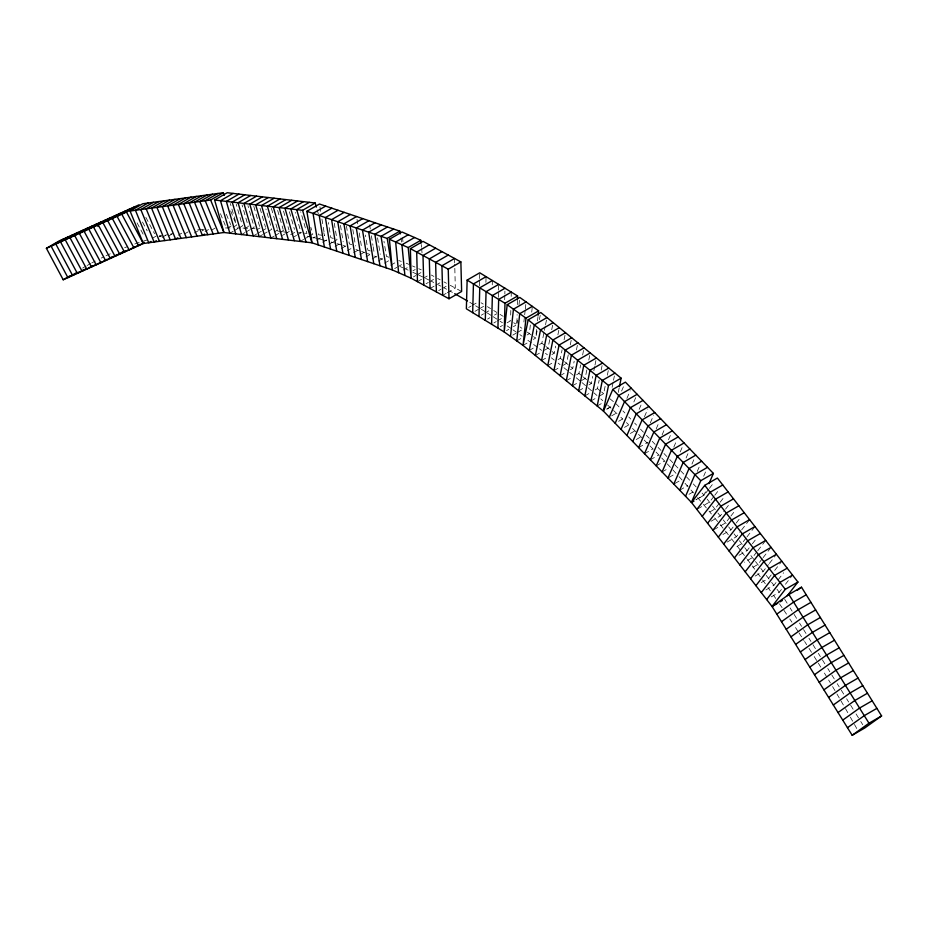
<?xml version="1.0" encoding="UTF-8"?>
<svg xmlns="http://www.w3.org/2000/svg" width="928" height="928" viewBox="0 0 928 928"><rect width="100%" height="100%" fill="white"/><g stroke="black" fill="none" stroke-linecap="round" stroke-linejoin="round"><path stroke-width="0.7" stroke-dasharray="4.64 3.48" d="M479.405 285.72L479.567 279.978M479.602 278.539L479.753 272.797M485.912 282.402L486.063 276.66M492.258 284.826L492.374 280.523M498.336 297.308L498.487 291.566M498.533 290.128L498.684 284.386M504.681 299.732L504.797 295.429M504.844 293.99L504.913 291.125M510.69 315.079L510.841 309.337M511.189 296.415L511.305 292.111M516.884 323.246L517.116 314.638M517.383 304.593L517.499 300.278M517 323.246L517.314 320.38M519.03 304.604L519.494 300.301M523.891 321.981L524.517 316.251M524.68 314.812L525.144 310.509M525.294 309.082L526.072 301.902M530.317 325.02L529.389 333.628L527.092 334.95M531.721 312.121L532.347 306.379M536.593 329.498L535.653 338.105L533.356 339.428M537.521 320.891L537.996 316.587M537.08 330.994L535.653 338.105L533.565 336.609M539.365 319.626L540.224 315.358M539.539 344.474L541.836 343.151L544.121 331.783M544.4 330.356L545.258 326.099M545.548 324.672L546.685 318.988M549.724 339.671L548.019 348.197L543.425 350.854M551.719 329.73L553.146 322.619M551.905 354.577L554.202 353.255L555.628 346.144M557.902 334.776L559.329 327.665M558.088 359.623L560.373 358.301L562.09 349.775M564.085 339.822L565.222 334.138M568.272 354.821L566.556 363.358L561.974 366.003M570.268 344.88L571.694 337.769M570.442 369.727L572.738 368.404L574.165 361.294M576.45 349.926L577.877 342.815M576.624 374.784L578.921 373.45L580.626 364.924M582.633 354.972L583.77 349.288M586.809 369.982L585.104 378.508L580.51 381.153M588.804 360.029L590.231 352.918M588.99 384.876L591.287 383.554L592.702 376.443M593.85 370.759L594.709 366.502M594.987 365.075L596.414 357.976M595.161 389.934L597.458 388.6L599.175 380.074M601.17 370.133L602.597 363.022M599.047 396.302L603.641 393.658L605.358 385.132M607.353 375.179L608.78 368.068M612.109 387.336L613.246 381.652M613.536 380.225L614.382 375.968M618.292 392.382L619.138 388.124M621.574 391.071L624.324 384.691M626.899 398.425L630.193 390.769M633.859 401.963L636.051 396.859M639.172 409.318L641.376 404.214M644.484 416.684L647.79 409.028M650.354 422.762L653.648 415.118M656.212 428.852L658.961 422.472M662.082 434.93L664.274 429.838M668.496 439.744L671.246 433.364M673.809 447.099L676.558 440.73M680.224 451.913L682.416 446.809M686.082 457.991L688.286 452.899M691.952 464.081L694.701 457.701M697.264 471.436L700.014 465.067M703.679 476.25L705.872 471.146M696 499.728L704.039 495.088L705.686 491.26M708.54 489.462L704.108 495.169L696.07 499.809M709.421 488.325L713.852 482.606M713.91 496.399L709.479 502.106L697.995 508.73M714.792 495.25L719.212 489.543M719.27 503.324L714.85 509.043L707.96 513.01M720.163 502.187L724.582 496.48M711.034 521.269L720.221 515.968L724.64 510.261M725.534 509.124L729.953 503.405M730.011 517.198L725.58 522.905L714.108 529.528M730.893 516.049L735.324 510.342M722.924 534.482L730.951 529.842L735.382 524.134M736.264 522.986L740.695 517.279M727.146 542.08L736.322 536.778L740.753 531.06M741.634 529.923L748.722 520.782M746.124 537.996L741.692 543.704L734.802 547.682M747.005 536.848L754.081 527.719M739.024 555.28L747.063 550.64L751.483 544.933M752.376 543.785L756.796 538.078M756.854 551.858L752.434 557.577L744.395 562.206M757.747 550.722L764.823 541.581M762.224 558.795L757.805 564.502L750.914 568.481M763.106 557.658L770.194 548.518M755.137 576.079L763.164 571.439L768.477 564.584M769.37 563.447L775.564 555.454M771.191 574.942L768.535 578.376L760.508 583.016M774.729 570.384L780.935 562.38M765.867 589.941L773.906 585.301L783.65 572.738M771.238 596.878L779.276 592.238L781.933 588.816M785.471 584.246L791.665 576.253M82.65 268.053L86.026 266.092M152.47 238.229L155.916 236.234M159.059 236.814L161.344 235.48L158.665 235.851M162.133 237.406L165.567 235.41M168.641 236.002L172.086 234.018M178.234 235.202L181.679 233.206M184.753 233.798L188.198 231.814M194.346 232.998L198.928 230.341M202.002 230.933L204.299 229.61L201.62 229.982M205.076 231.524L208.522 229.541M211.596 230.132L215.041 228.149M227.708 227.928L231.142 225.945M233.067 227.198L236.582 225.214L230.353 203.557M229.831 233.183L233.264 231.2M234.413 230.538L237.858 228.543M239.006 227.882L242.452 225.898L236.222 204.241M244.876 228.566L248.31 226.583L242.08 204.926M241.558 234.564L244.992 232.568M246.14 231.907L249.586 229.924M250.734 229.262L254.179 227.267L247.95 205.61M256.604 229.947L260.037 227.952M253.286 235.932L256.72 233.949M257.868 233.276L261.313 231.292M262.462 230.631L265.907 228.648M259.144 236.617L262.589 234.633M263.738 233.972L267.183 231.977M268.331 231.316L271.765 229.332L265.93 209.032M274.189 232L277.634 230.016L274.12 229.599M270.872 237.997L274.317 236.002M275.465 235.341L278.91 233.357M280.059 232.696L283.492 230.701L279.978 230.295M282.472 235.364L284.768 234.042M285.917 233.38L289.362 231.385M290.638 234.726L295.22 232.081L291.705 231.664M294.199 236.744L296.496 235.41M297.644 234.749L301.09 232.766L295.243 212.466M300.196 241.431L303.63 239.436M304.778 238.774L308.224 236.791M309.372 236.13L312.817 234.134L310.868 227.372M312.945 238.136L315.242 236.814M316.506 240.143L321.181 237.51M322.77 242.254L327.364 239.598M328.953 244.342L332.386 242.347M333.535 241.686L336.98 239.702L334.3 223.254M335.124 246.43L339.718 243.774M341.307 248.507L345.9 245.862M347.49 250.595L350.935 248.611M353.672 252.683L358.266 250.038M359.855 254.771L364.437 252.114M366.026 256.859L369.472 254.864M372.209 258.947L376.803 256.29M378.392 261.035L382.986 258.378M384.575 263.111L389.168 260.466M390.758 265.199L395.351 262.554M394.644 268.61L396.94 267.287M398.089 266.626L401.522 264.642M403.204 270.048L407.798 267.403M412.914 270.825L415.21 269.503M413.447 276.904L415.744 275.581M416.892 274.92L421.486 272.275M417.461 281.66L422.054 279.003M423.203 278.342L427.796 275.697M426.068 283.759L428.365 282.425M429.513 281.764L434.095 279.119M430.082 288.504L434.675 285.847M435.824 285.186L440.406 282.541M438.689 290.603L440.986 289.269M442.134 288.608L446.716 285.963M442.702 295.348L446.148 293.364M447.296 292.691L455.323 288.063L454.708 264.109M468.663 307.47L470.96 306.136M472.108 305.474L477.839 302.168M474.974 311.332L478.419 309.337M479.556 308.676L484.149 306.031M481.284 315.195L483.581 313.861M484.718 313.2L490.46 309.894M487.594 319.058L489.88 317.724M494.473 315.079L496.77 313.757M493.905 322.921L496.19 321.587M497.338 320.926L501.932 318.281M500.204 326.784L502.5 325.45M507.094 322.805L510.539 320.821L507.384 318.884M506.514 330.646L508.811 329.312M513.404 326.668L515.701 325.345M512.79 335.112L516.235 333.129M517.383 332.468L523.114 329.15L519.982 326.911M516.757 340.912L522.499 337.606M523.032 345.39L528.774 342.072M529.215 350.436L534.946 347.13M535.386 355.494L542.277 351.515M541.569 360.54L547.311 357.234M547.752 365.597L553.494 362.28M553.935 370.643L560.825 366.664M560.118 375.689L565.848 372.383M566.3 380.747L572.031 377.429M572.472 385.793L579.362 381.814M578.654 390.839L584.396 387.533M584.837 395.896L590.579 392.579M591.02 400.942L597.899 396.964M597.203 406L602.933 402.682M606.819 409.062L611.413 406.406L606.9 409.132M611.61 415.872L617.352 412.566M618.628 421.3L623.222 418.644M624.486 427.379L630.228 424.061M630.356 433.469L636.098 430.151M636.214 439.547L641.956 436.241M638.638 447.621L647.825 442.32M644.508 453.711L652.535 449.071M650.366 459.789L658.404 455.149M656.235 465.879L664.262 461.239M662.093 471.958L668.984 467.979M669.111 477.375L675.99 473.408M674.969 483.465L681.86 479.486M679.69 490.216L687.718 485.576M688.994 494.311L693.587 491.654M87.174 265.466L90.619 263.564M91.768 262.926L95.271 261.081M101.198 258.077L103.576 256.894M106.012 255.745L113.402 252.381M124.642 247.718L126.846 246.848M170.532 234.1L173.304 233.52M197.71 229.784L202.548 229.274M225.446 227.963L231.2 227.905M237.046 227.94L240.607 228.033M242.974 228.091L249.006 228.346M252.683 228.578L255.13 228.729M298.746 232.487L301.09 232.766M304.604 233.172L306.948 233.45L300.718 211.793M322.202 235.236L318.687 234.819L317.898 232.116M277.716 231.037L281.219 231.536M283.55 231.861L287.112 232.429M307.133 236.153L311.367 237.081M312.771 237.394L317.341 238.461M318.49 238.728L323.106 239.876M324.255 240.166L326.586 240.781M331.273 242.034L335.994 243.345M337.177 243.693L341.945 245.096M343.151 245.456L345.552 246.198M355.876 249.516L359.298 250.664M333.268 238.45L330.797 237.614L328.35 222.546M351.816 244.702L349.346 243.878L346.446 226.061M370.353 250.966L367.882 250.131L365.435 235.062M388.902 257.23L386.431 256.395L383.972 241.315M398.785 260.559L401.256 261.394M361.595 251.465L365.04 252.66M367.349 253.506L369.669 254.342M374.32 256.07L376.652 256.952M380.178 258.32L382.522 259.225M406.22 263.204L408.726 264.306M412.496 265.965L415.002 267.078M418.76 268.737L421.266 269.839M400.096 266.533L404.689 268.575M405.838 269.085L408.146 270.129M412.763 272.252L417.403 274.421M418.574 274.978L423.226 277.217M425.558 278.377L429.061 280.105M431.404 281.3L433.747 282.483M438.445 284.908L440.788 286.126M444.268 287.982L446.588 289.211M431.346 275.048L433.875 276.416M437.656 278.47L440.185 279.838M443.967 281.903L446.496 283.272M450.277 285.325L461.634 291.485M450.068 291.114L452.388 292.378M469.812 302.331L473.292 304.407M475.612 305.788L480.252 308.618M481.098 302.783L483.198 304.071M487.409 306.658L490.552 308.583M493.708 310.52L496.863 312.446M500.018 314.383L503.173 316.309M513.694 322.747L515.794 324.034M481.412 309.326L486.052 312.202M487.212 312.922L491.91 315.903M493.081 316.657L498.939 320.45M500.099 321.216L502.442 322.758M507.106 325.867L510.597 328.222M512.917 329.811L516.386 332.201M519.854 334.625L522.162 336.238M527.301 332.131L532.521 335.866M527.904 340.332L531.338 342.815M533.623 344.474L537.59 347.408M539.574 348.87L541.534 350.355M545.478 353.313L547.439 354.809M551.348 357.802L554.26 360.076M558.146 363.115L560.071 364.646M563.922 367.708L568.702 371.56M541.836 343.151L544.922 345.68M545.954 346.515L551.104 350.726M552.137 351.573L554.202 353.255M560.373 358.301L563.47 360.83M564.502 361.665L569.653 365.876M570.685 366.722L572.738 368.404M578.921 373.45L582.007 375.979M583.039 376.826L588.19 381.025M589.222 381.872L591.287 383.554M597.458 388.6L600.555 391.129M601.588 391.976L603.641 393.658M609.824 398.704L613.942 402.068M569.653 372.337L574.397 376.223M576.276 377.8L580.035 380.932M582.042 382.626L586.055 386.025M588.039 387.742L592.006 391.164M593.978 392.88L596.924 395.467M600.822 398.924L602.771 400.664M607.585 405.014L618.988 415.524M620.867 417.287L622.734 419.05M626.458 422.588L628.476 424.537M632.525 428.446L637.524 433.341M638.522 434.327L655.087 451.078M616.076 403.831L619.011 406.87M622.92 410.93L624.88 412.948M628.79 417.008L630.738 419.038M634.648 423.098L636.608 425.117M640.517 429.177L643.44 432.216M646.375 435.267L649.31 438.306M652.245 441.345L655.168 444.384M658.103 447.435L661.038 450.474M663.972 453.514L666.896 456.553M669.83 459.604L672.765 462.643M674.714 464.673L678.623 468.721M680.584 470.751L684.493 474.811M686.442 476.841L690.351 480.89M693.286 483.94L696.22 486.98M702.09 493.058L704.039 495.088M656.05 452.064L660.782 457.017M661.734 458.003L666.408 462.956M667.336 463.954L671.953 468.918M672.87 469.904L678.124 475.646M678.994 476.598L684.156 482.351M685.026 483.302L689.26 488.093M690.954 490.007L693.46 492.884M697.624 497.675L702.554 503.428M703.366 504.38L708.215 510.133M709.015 511.084L711.405 513.961M714.711 517.952L719.281 523.531M720.163 524.622L724.571 530.074M725.452 531.164L729.768 536.616M731.508 538.785L735.753 544.226M707.182 499.136L711.776 505.076M712.542 506.073L717.147 512.012M717.912 512.998L720.221 515.968M723.283 519.935L727.888 525.874M728.654 526.872L730.951 529.842M734.025 533.797L736.322 536.778M739.396 540.734L743.989 546.673M744.755 547.671L747.063 550.64M750.891 555.594L754.731 560.547M755.496 561.533L760.102 567.472M760.867 568.47L763.164 571.439M766.238 575.406L770.843 581.346M771.609 582.332L773.906 585.301M776.98 589.268L779.276 592.238M737.447 546.406L740.788 550.745M741.623 551.835L746.576 558.343M747.4 559.433L751.46 564.85M752.272 565.929L754.696 569.177M757.863 573.504L760.241 576.74M762.584 579.977L765.704 584.292M768.024 587.552L770.344 590.823M773.407 595.161L775.692 598.409M779.462 603.826L783.186 609.244M783.928 610.322L786.851 614.638M789.774 618.953L791.932 622.178M795.516 627.56L798.335 631.852M799.031 632.931L803.915 640.436M804.611 641.503L806.687 644.716M809.007 648.37L812.116 653.254M814.192 656.56L817.638 662.07M784.705 599.268L787.396 603.594M790.088 607.921L792.106 611.158M794.124 614.406L796.816 618.732M799.518 623.059L801.537 626.307M803.555 629.555L806.919 634.961M808.938 638.209L810.956 641.445M812.974 644.693L816.338 650.099M818.357 653.347L820.375 656.595M822.394 659.843L825.085 664.17M827.776 668.496L829.794 671.733M831.813 674.981L834.504 679.308M837.195 683.634L839.214 686.882M841.244 690.13L843.935 694.457M846.626 698.772L848.644 702.02M850.663 705.268L853.354 709.595M856.045 713.922L858.736 718.249M860.755 721.497L862.773 724.733M818.334 663.172L821.036 667.568M824.424 673.067L830.386 682.915M832.578 686.604L836.232 692.74M836.952 693.97L844.782 707.414M845.489 708.644L849.665 715.952M850.361 717.158L853.122 722.03M854.468 724.455L857.182 729.304M145.835 217.361L154.57 233.717M142.471 222.012L147.169 230.817M137.089 222.882L143.805 235.468M230.678 210.923L236.512 225.214M226.362 214.252L230.62 224.646M220.47 213.695L225.249 225.376M317.144 209.798L318.316 213.858M323.768 232.8L324.545 235.515M289.385 211.77L294.443 229.367M283.516 211.085L288.968 230.04M277.658 210.401L283.11 229.355M271.405 208.359L277.24 228.659M260.06 208.336L265.512 227.29M253.808 206.306L259.654 226.606M400.954 237.986L401.627 242.104M377.568 237.858L380.248 254.307M369.599 224.82L370.272 228.926M371.386 235.782L372.952 245.363M373.172 246.744L374.065 252.219M357.013 219.275L357.906 224.75M359.252 232.974L361.479 246.674M352.849 229.518L355.528 245.955M340.483 225.342L343.163 241.79M319.928 206.758L320.821 212.234M321.946 219.089L323.06 225.933M323.28 227.302L324.626 235.526M421.219 244.458L421.486 247.254M421.625 248.646L422.031 252.822M402.543 237.556L402.949 241.744M454.558 258.471L454.674 262.705M134.78 243.971A806.444 465.601 60 0 1 148.84 239.482M159.813 236.524A806.444 465.601 60 0 1 162.296 235.921M165.022 235.283A806.444 465.601 60 0 1 167.759 234.668"/><path stroke-width="1.39" d="M467.132 280.082L466.366 308.792L504.229 331.969L523.032 345.39L603.374 411.046L608.513 385.456L621.134 378.172L540.792 312.516L528.16 319.812L523.032 345.39L525.99 318.142L538.611 310.857L519.808 297.436L507.187 304.72L504.229 331.969L504.983 303.27L517.615 295.974L479.753 272.797L467.132 280.082L504.983 303.27M472.677 312.655L473.442 283.945L486.063 276.66M478.987 316.518L479.753 287.819L492.374 280.523M485.298 320.38L486.052 291.682L498.684 284.386M491.608 324.243L492.362 295.545L504.994 288.248M497.918 328.106L498.672 299.408L511.305 292.111M517.534 298.851L517.615 295.974M510.493 336.446L513.451 309.198L526.072 301.902M516.757 340.912L519.726 313.664L532.347 306.379M538.147 315.16L538.611 310.857M529.215 350.436L534.342 324.858L546.975 317.573M535.386 355.494L540.525 329.904L553.146 322.619M541.569 360.54L546.708 334.962L559.329 327.665M547.752 365.597L552.891 340.008L565.512 332.723M553.935 370.643L559.062 345.054L571.694 337.769M560.118 375.689L565.245 350.111L577.877 342.815M566.3 380.747L571.428 355.157L584.048 347.872M572.472 385.793L577.61 360.215L590.231 352.918M578.654 390.839L583.793 365.261L596.414 357.976M584.837 395.896L589.976 370.307L602.597 363.022M591.02 400.942L596.147 375.364L608.78 368.068M597.203 406L602.33 380.41L614.962 373.126M619.428 386.698L621.134 378.172M708.992 483.604L713.388 473.408L625.426 382.139L612.805 389.424L603.455 411.116L691.418 502.384L693.715 501.05M609.313 417.194L618.663 395.514L631.295 388.229M615.183 423.284L624.532 401.592L637.153 394.307M621.052 429.362L630.39 407.682L643.023 400.397M626.91 435.452L636.26 413.76L648.881 406.476M632.78 441.542L642.118 419.85L654.75 412.566M638.638 447.621L647.988 425.929L660.608 418.644M644.508 453.711L653.846 432.019L666.478 424.734M650.366 459.789L659.715 438.097L672.336 430.812M656.235 465.879L665.585 444.187L678.206 436.902M662.093 471.958L671.443 450.277L684.064 442.981M667.963 478.048L677.312 456.356L689.933 449.071M673.821 484.126L683.17 462.446L695.791 455.149M679.69 490.216L689.04 468.524L701.661 461.239M685.548 496.294L694.898 474.614L707.519 467.318M691.418 502.384L700.768 480.692L713.388 473.408M777.826 603.235L772.015 606.46L691.488 502.466L704.77 485.332L717.39 478.036L797.929 582.042L787.304 595.741M696.858 509.391L710.129 492.269L722.761 484.973M702.218 516.328L715.5 499.194L728.132 491.91M707.588 523.264L720.87 506.131L733.491 498.846M712.959 530.19L726.241 513.068L738.862 505.772M718.33 537.126L731.612 519.993L744.233 512.708M723.701 544.063L736.983 526.93L749.604 519.645M729.072 551L742.342 533.867L754.974 526.57M734.431 557.925L747.713 540.792L760.345 533.507M739.802 564.862L753.084 547.729L765.704 540.444M745.172 571.799L758.454 554.666L771.075 547.369M750.543 578.724L763.825 561.602L776.446 554.306M755.914 585.661L769.196 568.528L781.817 561.243M761.285 592.598L774.555 575.464L787.188 568.18M766.656 599.534L779.926 582.401L792.558 575.105M772.015 606.46L785.297 589.326L797.929 582.042M788.893 594.5L772.084 606.552L852.171 735.278L864.792 727.981L881.6 715.929L801.514 587.204L788.893 594.5L868.979 723.214L852.171 735.278M797.036 590.428L801.514 587.204M776.794 614.127L793.602 602.075L806.223 594.778M781.504 621.702L798.312 609.638L810.933 602.353M786.213 629.265L803.022 617.213L815.642 609.928M790.923 636.84L807.731 624.788L820.364 617.491M795.632 644.415L812.441 632.351L825.073 625.066M800.342 651.978L817.15 639.926L829.783 632.641M805.063 659.553L821.872 647.5L834.492 640.216M809.773 667.128L826.581 655.075L839.202 647.779M814.482 674.702L831.291 662.638L843.912 655.354M819.192 682.266L836 670.213L848.621 662.928M823.902 689.84L840.71 677.788L853.331 670.503M828.611 697.415L845.42 685.363L858.04 678.066M833.321 704.99L850.129 692.926L862.762 685.641M838.03 712.553L854.839 700.501L867.471 693.216M842.74 720.128L859.548 708.076L872.181 700.779M847.461 727.703L864.27 715.65L876.89 708.354M46.4 248.31L59.021 241.013L139.107 204.775L126.486 212.06L46.4 248.31L63.208 279.769L143.295 243.53L126.486 212.06M63.73 238.89L51.11 246.175L67.918 277.634L75.957 272.994M68.452 236.756L55.819 244.041L72.628 275.512L78.37 272.194M73.161 234.622L60.529 241.906L77.337 273.377L84.228 269.398M77.871 232.487L65.238 239.784L82.047 271.243L86.64 268.586M82.58 230.353L69.96 237.649L86.756 269.108L92.498 265.802M87.29 228.23L74.669 235.515L91.478 266.974L96.06 264.329M92 226.096L79.379 233.38L96.187 264.851L100.769 262.195M101.419 221.827L88.798 229.123L105.606 260.582L112.497 256.604M106.128 219.692L93.508 226.989L110.316 258.448L117.206 254.469M110.85 217.57L98.217 224.854L115.026 256.314L123.064 251.674M115.559 215.435L102.927 222.72L119.735 254.191L125.477 250.873M120.269 213.301L107.636 220.586L124.445 252.056L127.89 250.061M124.978 211.166L112.358 218.463L129.154 249.922L134.896 246.604M129.688 209.032L117.067 216.328L133.876 247.788L139.606 244.47M134.398 206.909L121.777 214.194L138.585 245.653L144.316 242.347M130.071 211.039L210.61 200.03L223.892 232.499L143.353 243.507L130.071 211.039L142.703 203.754L223.23 192.746L224.298 195.344M148.074 203.023L135.442 210.308L148.724 242.776L151.02 241.442M153.445 202.281L140.812 209.577L154.094 242.034L156.391 240.712M158.804 201.55L146.183 208.835L159.465 241.303M164.175 200.819L151.554 208.104L164.836 240.572M169.546 200.088L156.925 207.373L170.195 239.842M174.916 199.346L162.296 206.642L175.566 239.099L177.863 237.777M180.287 198.615L167.655 205.9L180.937 238.368M185.658 197.884L173.026 205.169L186.308 237.638M191.017 197.142L178.396 204.438L191.678 236.907M196.388 196.411L183.767 203.708L197.049 236.164M201.759 195.68L189.138 202.965L202.42 235.434L204.705 234.111M207.13 194.95L194.509 202.234L207.779 234.703M63.208 279.769L70.099 275.79M212.5 194.207L199.868 201.504L213.15 233.972M217.871 193.476L205.239 200.773L218.521 233.23M106.639 259.399L100.897 262.717L84.088 231.246L96.709 223.961L98.055 226.478M210.61 200.03L223.23 192.746M214.612 200.019L302.574 210.32L311.924 242.8L223.961 232.499L214.612 200.019L227.232 192.722L315.195 203.023L316.367 207.083M233.102 193.418L220.481 200.703L229.831 233.183M238.96 194.103L226.339 201.388L235.689 233.868M244.83 194.787L232.209 202.072L241.558 234.564M250.688 195.472L238.067 202.768L247.416 235.248M256.557 196.156L243.936 203.452L253.286 235.932M262.415 196.852L249.794 204.137L259.144 236.617M268.285 197.536L255.664 204.821L265.014 237.301M274.154 198.221L261.522 205.506L270.872 237.997M280.012 198.905L267.392 206.202L276.741 238.682M285.882 199.59L273.25 206.886L282.599 239.366M291.74 200.286L279.119 207.57L288.469 240.05M297.61 200.97L284.977 208.255L294.327 240.735M303.468 201.654L290.847 208.939L300.196 241.431M309.337 202.339L296.705 209.635L306.054 242.115M302.574 210.32L315.195 203.023M306.866 211.306L387.208 238.426L392.347 269.944L389.389 239.273L408.192 247.567L411.15 278.238L410.385 248.646L423.017 241.361L460.868 261.893L461.634 291.485L449.013 298.77L411.15 278.238L392.347 269.944L311.994 242.811L306.866 211.306L319.487 204.021L399.84 231.142L400.281 233.879M325.67 206.097L313.038 213.394L318.176 244.899M331.853 208.185L319.22 215.482L324.359 246.987M338.024 210.273L325.403 217.57L330.542 249.075M344.207 212.361L331.586 219.646L336.713 251.163M350.39 214.449L337.769 221.734L342.896 253.251M356.572 216.537L343.952 223.822L349.079 255.339M362.755 218.625L350.123 225.91L355.262 257.416M368.938 220.702L356.306 227.998L361.444 259.504M375.109 222.79L362.488 230.086L367.627 261.592M381.292 224.878L368.671 232.174L373.798 263.68M387.475 226.966L374.854 234.25L379.981 265.768M393.658 229.054L381.025 236.338L386.164 267.856M387.208 238.426L399.84 231.142M389.389 239.273L402.01 231.988L420.813 240.282L421.092 243.066M408.274 234.749L395.653 242.034L398.611 272.704M414.549 237.51L401.928 244.806L404.886 275.465M408.192 247.567L420.813 240.282M429.328 244.783L416.695 252.068L417.461 281.66M435.638 248.205L423.006 255.49L423.771 285.082M441.948 251.627L429.316 258.924L430.082 288.504M448.247 255.049L435.626 262.346L436.392 291.926M454.558 258.471L441.937 265.768L442.702 295.348M410.385 248.646L448.247 269.19L460.868 261.893M691.488 502.466L693.784 501.132M780.054 601.82L782.35 600.497M868.979 723.214L881.6 715.929M454.708 293.677L467.48 300.974M507.187 304.72L525.99 318.142M528.16 319.812L608.513 385.456M612.805 389.424L700.768 480.692M704.77 485.332L785.297 589.326M448.247 269.19L449.013 298.77"/></g></svg>
